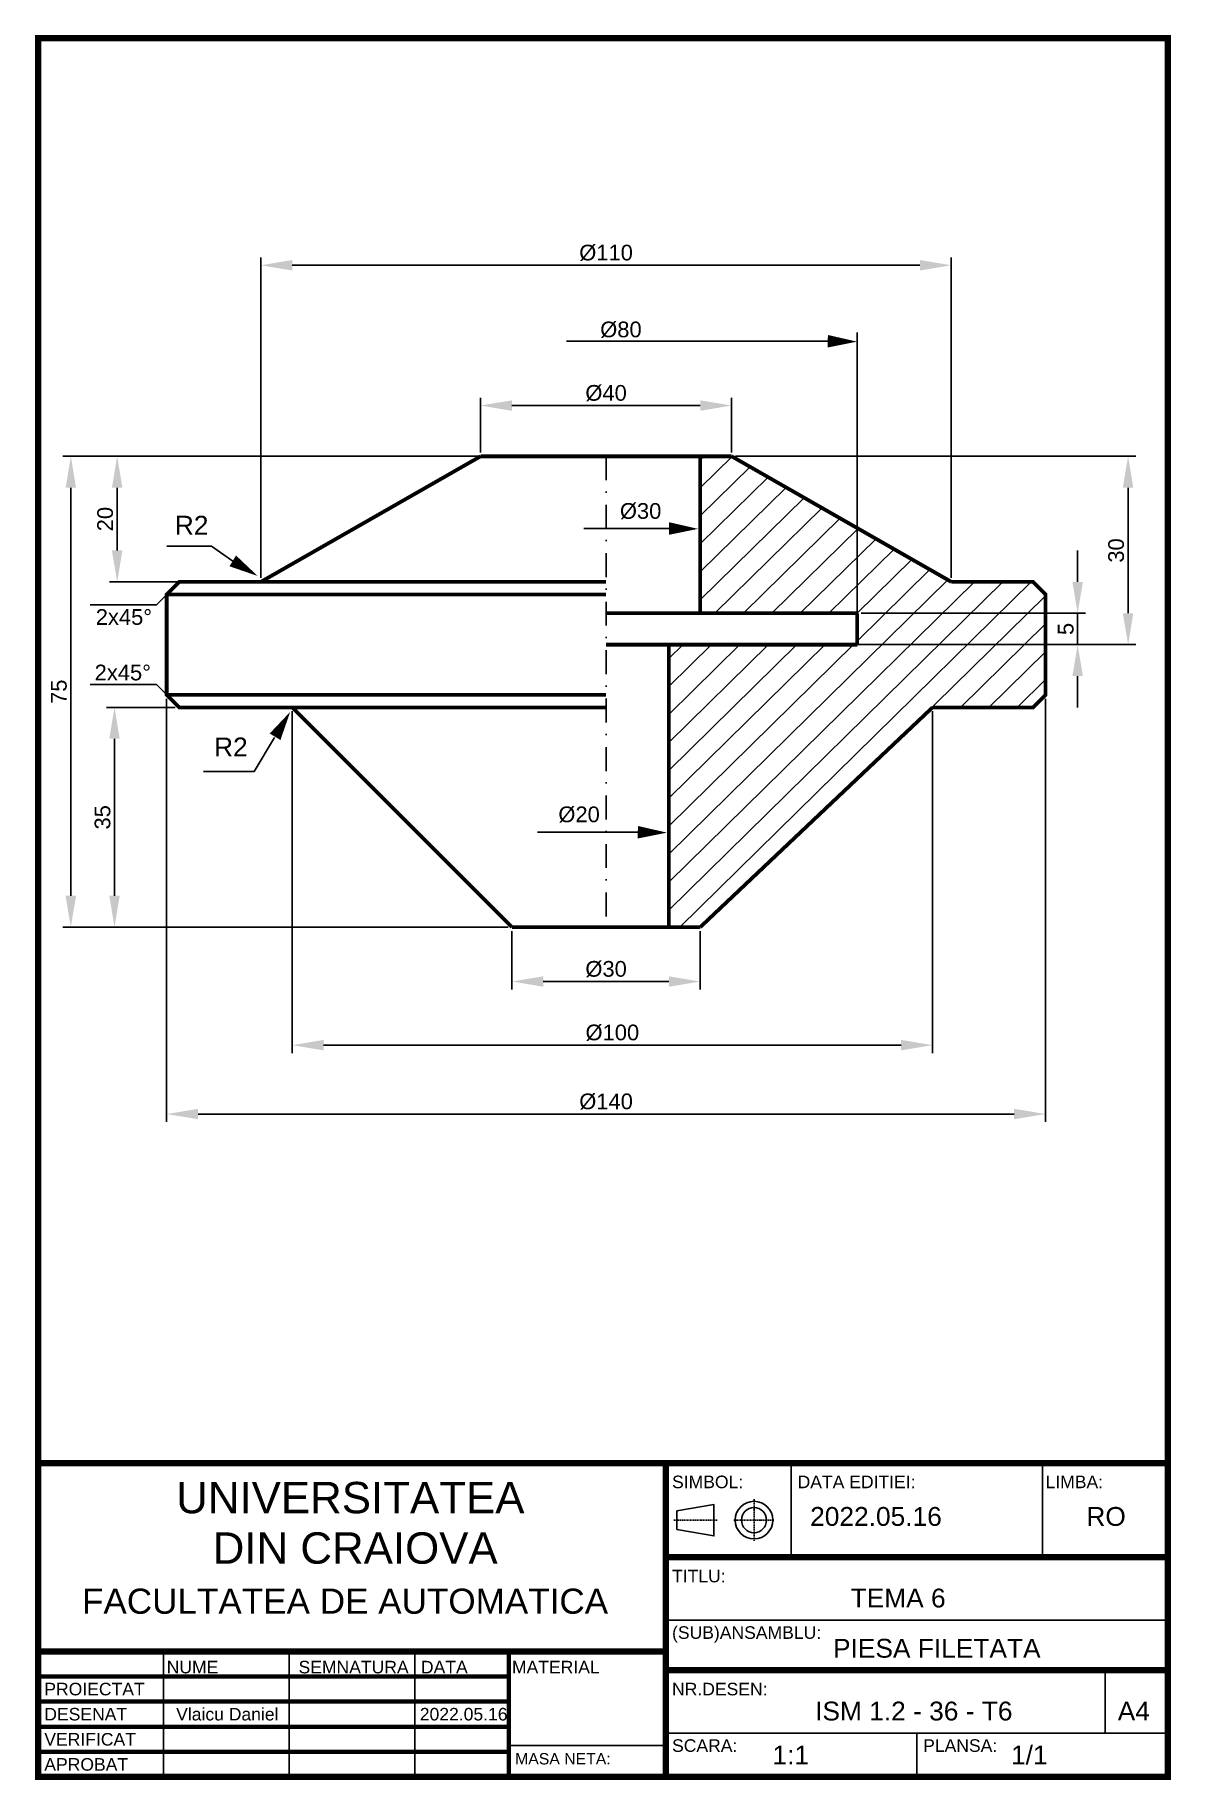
# Model space of a CAD drawing. Header units: millimetres. Extents: x 20 to 200, y 10 to 288.
import ezdxf

# ---------------------------------------------------------------- set-up
doc = ezdxf.new("R2010")
doc.units = ezdxf.units.MM
doc.header["$LTSCALE"] = 0.3
doc.linetypes.add('ACAD_ISO04W100', pattern=[30, 24, -3, 0, -3])
doc.linetypes.add('DASHDOT', pattern=[25.4, 12.7, -6.35, 0, -6.35])
doc.styles.get("Standard").update_dxf_attribs({"font": 'arial.ttf'})
doc.styles.add('style1', font='arial.ttf')
doc.dimstyles.new('ISO-25', dxfattribs={"dimtxt": 2.5, "dimasz": 2.5, "dimexe": 1.25, "dimexo": 0.625, "dimtad": 1, "dimtxsty": 'Standard', "dimcen": 2.5, "dimadec": 0, "dimazin": 0, "dimtfac": 1, "dimtmove": 0, "dimatfit": 3, "dimfxl": 1, "dimarcsym": 0})

# ---------------------------------------------------------------- blocks, each defined once
blk = doc.blocks.new('*D19')
at = {"color": 0, "lineweight": -2, "transparency": 16777216}
for p, q in [((95.49, 144.75), (95.49, 135.46)), ((125.49, 144.75), (125.49, 135.46)), ((100.49, 136.71), (120.49, 136.71))]:
    blk.add_line(p, q, dxfattribs=at)
at = {"color": 0, "transparency": 16777216}
for points in [[(100.49, 137.54), (100.49, 135.88), (95.49, 136.71)], [(120.49, 137.54), (120.49, 135.88), (125.49, 136.71)]]:
    blk.add_solid(points, dxfattribs=at)
at = {"layer": 'Defpoints', "color": 0, "transparency": 16777216}
for p in [(95.49, 145.37), (125.49, 145.37), (125.49, 136.71)]:
    blk.add_point(p, dxfattribs=at)
at = {"color": 0, "transparency": 16777216, "insert": (110.49, 138.68), "char_height": 2.5, "attachment_point": 5}
blk.add_mtext('Ø30', dxfattribs=at)
blk = doc.blocks.new('*D20')
at = {"color": 0, "lineweight": -2, "transparency": 16777216}
for p, q in [((60.49, 179.75), (60.49, 125.32)), ((162.49, 179.75), (162.49, 125.32)), ((65.49, 126.57), (157.49, 126.57))]:
    blk.add_line(p, q, dxfattribs=at)
at = {"color": 0, "transparency": 16777216}
for points in [[(65.49, 127.41), (65.49, 125.74), (60.49, 126.57)], [(157.49, 127.41), (157.49, 125.74), (162.49, 126.57)]]:
    blk.add_solid(points, dxfattribs=at)
at = {"layer": 'Defpoints', "color": 0, "transparency": 16777216}
for p in [(60.49, 180.37), (162.49, 180.37), (162.49, 126.57)]:
    blk.add_point(p, dxfattribs=at)
at = {"color": 0, "transparency": 16777216, "insert": (111.49, 128.55), "char_height": 2.5, "attachment_point": 5}
blk.add_mtext('Ø100', dxfattribs=at)
blk = doc.blocks.new('*D21')
at = {"color": 0, "lineweight": -2, "transparency": 16777216}
for p, q in [((40.49, 181.75), (40.49, 114.35)), ((180.49, 181.75), (180.49, 114.35)), ((45.49, 115.6), (175.49, 115.6))]:
    blk.add_line(p, q, dxfattribs=at)
at = {"color": 0, "transparency": 16777216}
for points in [[(45.49, 116.43), (45.49, 114.77), (40.49, 115.6)], [(175.49, 116.43), (175.49, 114.77), (180.49, 115.6)]]:
    blk.add_solid(points, dxfattribs=at)
at = {"layer": 'Defpoints', "color": 0, "transparency": 16777216}
for p in [(40.49, 182.37), (180.49, 182.37), (180.49, 115.6)]:
    blk.add_point(p, dxfattribs=at)
at = {"color": 0, "transparency": 16777216, "insert": (110.49, 117.57), "char_height": 2.5, "attachment_point": 5}
blk.add_mtext('Ø140', dxfattribs=at)
blk = doc.blocks.new('*D22')
at = {"color": 0, "lineweight": -2, "transparency": 16777216}
for p, q in [((90.49, 221), (90.49, 229.71)), ((95.49, 228.46), (125.49, 228.46)), ((130.49, 221), (130.49, 229.71))]:
    blk.add_line(p, q, dxfattribs=at)
at = {"color": 0, "transparency": 16777216}
for points in [[(95.49, 229.29), (95.49, 227.62), (90.49, 228.46)], [(125.49, 229.29), (125.49, 227.62), (130.49, 228.46)]]:
    blk.add_solid(points, dxfattribs=at)
at = {"layer": 'Defpoints', "color": 0, "transparency": 16777216}
for p in [(130.49, 228.46), (90.49, 220.37), (130.49, 220.37)]:
    blk.add_point(p, dxfattribs=at)
at = {"color": 0, "transparency": 16777216, "insert": (110.49, 230.43), "char_height": 2.5, "attachment_point": 5}
blk.add_mtext('Ø40', dxfattribs=at)
blk = doc.blocks.new('*D23')
at = {"color": 0, "lineweight": -2, "transparency": 16777216}
for p, q in [((55.49, 201), (55.49, 252.05)), ((60.49, 250.8), (160.49, 250.8)), ((165.49, 201), (165.49, 252.05))]:
    blk.add_line(p, q, dxfattribs=at)
at = {"color": 0, "transparency": 16777216}
for points in [[(60.49, 251.64), (60.49, 249.97), (55.49, 250.8)], [(160.49, 251.64), (160.49, 249.97), (165.49, 250.8)]]:
    blk.add_solid(points, dxfattribs=at)
at = {"layer": 'Defpoints', "color": 0, "transparency": 16777216}
for p in [(165.49, 250.8), (55.49, 200.37), (165.49, 200.37)]:
    blk.add_point(p, dxfattribs=at)
at = {"color": 0, "transparency": 16777216, "insert": (110.49, 252.78), "char_height": 2.5, "attachment_point": 5}
blk.add_mtext('Ø110', dxfattribs=at)
blk = doc.blocks.new('*D24')
at = {"color": 0, "lineweight": -2, "transparency": 16777216}
for p, q in [((131.12, 220.37), (194.9, 220.37)), ((193.65, 215.37), (193.65, 195.37)), ((131.12, 190.37), (194.9, 190.37))]:
    blk.add_line(p, q, dxfattribs=at)
at = {"color": 0, "transparency": 16777216}
for points in [[(192.81, 215.37), (194.48, 215.37), (193.65, 220.37)], [(192.81, 195.37), (194.48, 195.37), (193.65, 190.37)]]:
    blk.add_solid(points, dxfattribs=at)
at = {"layer": 'Defpoints', "color": 0, "transparency": 16777216}
for p in [(130.49, 220.37), (130.49, 190.37), (193.65, 190.37)]:
    blk.add_point(p, dxfattribs=at)
at = {"color": 0, "transparency": 16777216, "insert": (191.75, 205.37), "char_height": 2.5, "attachment_point": 5, "rotation": 90}
blk.add_mtext('30', dxfattribs=at)
blk = doc.blocks.new('*D25')
at = {"color": 0, "lineweight": -2, "transparency": 16777216}
for p, q in [((185.61, 200.37), (185.61, 205.37)), ((151.12, 195.37), (186.86, 195.37)), ((185.61, 195.37), (185.61, 190.37)), ((151.12, 190.37), (186.86, 190.37)), ((185.61, 185.37), (185.61, 180.37))]:
    blk.add_line(p, q, dxfattribs=at)
at = {"color": 0, "transparency": 16777216}
for points in [[(184.78, 200.37), (186.45, 200.37), (185.61, 195.37)], [(184.78, 185.37), (186.45, 185.37), (185.61, 190.37)]]:
    blk.add_solid(points, dxfattribs=at)
at = {"layer": 'Defpoints', "color": 0, "transparency": 16777216}
for p in [(150.49, 195.37), (150.49, 190.37), (185.61, 190.37)]:
    blk.add_point(p, dxfattribs=at)
at = {"color": 0, "transparency": 16777216, "insert": (183.72, 192.87), "char_height": 2.5, "attachment_point": 5, "rotation": 90}
blk.add_mtext('5', dxfattribs=at)
blk = doc.blocks.new('*D26')
at = {"color": 0, "lineweight": -2, "transparency": 16777216}
for p, q in [((94.87, 220.37), (23.97, 220.37)), ((25.22, 150.37), (25.22, 215.37)), ((94.87, 145.37), (23.97, 145.37))]:
    blk.add_line(p, q, dxfattribs=at)
at = {"color": 0, "transparency": 16777216}
for points in [[(24.39, 215.37), (26.06, 215.37), (25.22, 220.37)], [(24.39, 150.37), (26.06, 150.37), (25.22, 145.37)]]:
    blk.add_solid(points, dxfattribs=at)
at = {"layer": 'Defpoints', "color": 0, "transparency": 16777216}
for p in [(25.22, 220.37), (95.49, 220.37), (95.49, 145.37)]:
    blk.add_point(p, dxfattribs=at)
at = {"color": 0, "transparency": 16777216, "insert": (23.33, 182.87), "char_height": 2.5, "attachment_point": 5, "rotation": 90}
blk.add_mtext('75', dxfattribs=at)
blk = doc.blocks.new('*D27')
at = {"color": 0, "lineweight": -2, "transparency": 16777216}
for p, q in [((41.87, 180.37), (30.93, 180.37)), ((32.18, 175.37), (32.18, 150.37)), ((41.87, 145.37), (30.93, 145.37))]:
    blk.add_line(p, q, dxfattribs=at)
at = {"color": 0, "transparency": 16777216}
for points in [[(31.35, 175.37), (33.01, 175.37), (32.18, 180.37)], [(31.35, 150.37), (33.01, 150.37), (32.18, 145.37)]]:
    blk.add_solid(points, dxfattribs=at)
at = {"layer": 'Defpoints', "color": 0, "transparency": 16777216}
for p in [(42.49, 180.37), (32.18, 145.37), (42.49, 145.37)]:
    blk.add_point(p, dxfattribs=at)
at = {"color": 0, "transparency": 16777216, "insert": (30.28, 162.87), "char_height": 2.5, "attachment_point": 5, "rotation": 90}
blk.add_mtext('35', dxfattribs=at)
blk = doc.blocks.new('*D28')
at = {"color": 0, "lineweight": -2, "transparency": 16777216}
for p, q in [((54.87, 220.37), (31.36, 220.37)), ((32.61, 205.37), (32.61, 215.37)), ((54.87, 200.37), (31.36, 200.37))]:
    blk.add_line(p, q, dxfattribs=at)
at = {"color": 0, "transparency": 16777216}
for points in [[(31.77, 215.37), (33.44, 215.37), (32.61, 220.37)], [(31.77, 205.37), (33.44, 205.37), (32.61, 200.37)]]:
    blk.add_solid(points, dxfattribs=at)
at = {"layer": 'Defpoints', "color": 0, "transparency": 16777216}
for p in [(32.61, 220.37), (55.49, 220.37), (55.49, 200.37)]:
    blk.add_point(p, dxfattribs=at)
at = {"color": 0, "transparency": 16777216, "insert": (30.7, 210.37), "char_height": 2.5, "attachment_point": 5, "rotation": 90}
blk.add_mtext('20', dxfattribs=at)
blk = doc.blocks.new('simbol 1')
at = {"linetype": 'ACAD_ISO04W100', "ltscale": 0.03}
blk.add_line((-3.45, 0), (3.45, 0), dxfattribs=at)
blk.add_lwpolyline([(-2.94, -1.5), (-2.94, 1.5), (2.96, 2.5), (2.96, -2.5)], close=True)
blk = doc.blocks.new('simbol 2')
at = {"linetype": 'ACAD_ISO04W100', "ltscale": 0.03}
for p, q in [((-0.01, 3.34), (-0.01, -3.34)), ((-3.24, 0), (3.24, 0))]:
    blk.add_line(p, q, dxfattribs=at)
at = {"linetype": 'Continuous', "ltscale": 0.03}
for radius in [3, 2]:
    blk.add_circle((-0.01, 0.02), radius, dxfattribs=at)

msp = doc.modelspace()

# ---------------------------------------------------------------- hatches: boundary and pattern name
h = msp.add_hatch()
h.set_pattern_fill('ANSI31', color=3, angle=359.5)
h.set_pattern_definition([(44.5, (10.4657, -4.5472), (-2.225387, 2.26457), [])])
h.paths.add_polyline_path([(180.494, 182.371), (180.494, 198.371), (178.494, 200.371), (165.494, 200.371), (130.494, 220.371), (125.494, 220.371), (125.494, 195.371), (150.494, 195.371), (150.494, 190.371), (120.494, 190.371), (120.494, 145.371), (125.494, 145.371), (162.494, 180.371), (178.494, 180.371)])
h.paths.add_polyline_path([(134.224, 28.173), (194, 28.173), (194, 32.829), (134.224, 32.829)], flags=9)
h.paths.add_polyline_path([(41.489, 18.455), (95.313, 18.455), (95.313, 21.519), (41.489, 21.519)], flags=9)
h.paths.add_polyline_path([(174.224, 11.173), (181.602, 11.173), (181.602, 15.827), (174.224, 15.827)], flags=9)
h.paths.add_polyline_path([(136.247, 11.247), (143.579, 11.247), (143.579, 15.765), (136.247, 15.765)], flags=9)
h.paths.add_polyline_path([(191.244, 18.25), (197.876, 18.25), (197.876, 22.75), (191.244, 22.75)], flags=9)
h.paths.add_polyline_path([(123.224, 18.173), (170.425, 18.173), (170.425, 22.829), (123.224, 22.829)], flags=9)
h.paths.add_polyline_path([(124.237, 36.186), (165.352, 36.186), (165.352, 40.763), (124.237, 40.763)], flags=9)
h.paths.add_polyline_path([(186.224, 49.173), (194.063, 49.173), (194.063, 53.829), (186.224, 53.829)], flags=9)
h.paths.add_polyline_path([(142.234, 49.183), (164.741, 49.183), (164.741, 53.778), (142.234, 53.778)], flags=9)
h.paths.add_polyline_path([(160.483, 13.449), (173.319, 13.449), (173.319, 16.551), (160.483, 16.551)], flags=9)
h.paths.add_polyline_path([(120.483, 13.449), (131.92, 13.449), (131.92, 16.551), (120.483, 16.551)], flags=9)
h.paths.add_polyline_path([(120.483, 22.449), (136.731, 22.449), (136.731, 25.551), (120.483, 25.551)], flags=9)
h.paths.add_polyline_path([(120.344, 30.756), (145.409, 30.756), (145.409, 34.69), (120.344, 34.69)], flags=9)
h.paths.add_polyline_path([(120.491, 40.457), (130.046, 40.457), (130.046, 43.509), (120.491, 43.509)], flags=9)
h.paths.add_polyline_path([(180, 55.5), (190.161, 55.5), (190.161, 58.5), (180, 58.5)], flags=9)
h.paths.add_polyline_path([(140.5, 55.498), (160.285, 55.498), (160.285, 58.5), (140.5, 58.5)], flags=9)
h.paths.add_polyline_path([(120.483, 55.448), (132.852, 55.448), (132.852, 58.553), (120.483, 58.553)], flags=9)
h.paths.add_polyline_path([(95.535, 11.504), (111.695, 11.504), (111.695, 14.296), (95.535, 14.296)], flags=9)
h.paths.add_polyline_path([(20.479, 10.448), (34.869, 10.448), (34.869, 13.553), (20.479, 13.553)], flags=9)
h.paths.add_polyline_path([(20.483, 14.449), (36.109, 14.449), (36.109, 17.551), (20.483, 17.551)], flags=9)
h.paths.add_polyline_path([(20.483, 18.449), (34.714, 18.449), (34.714, 21.551), (20.483, 21.551)], flags=9)
h.paths.add_polyline_path([(20.483, 22.448), (37.506, 22.448), (37.506, 25.553), (20.483, 25.553)], flags=9)
h.paths.add_polyline_path([(95, 26), (109.973, 26), (109.973, 29), (95, 29)], flags=9)
h.paths.add_polyline_path([(80.5, 26), (88.956, 26), (88.956, 29), (80.5, 29)], flags=9)
h.paths.add_polyline_path([(60.983, 25.949), (79.563, 25.949), (79.563, 29.051), (60.983, 29.051)], flags=9)
h.paths.add_polyline_path([(39.991, 25.957), (49.235, 25.957), (49.235, 29.009), (39.991, 29.009)], flags=9)
h.paths.add_polyline_path([(25.965, 34.897), (111.871, 34.897), (111.871, 41.106), (25.965, 41.106)], flags=9)
h.paths.add_polyline_path([(40.707, 42.589), (94.535, 42.589), (94.535, 50.35), (40.707, 50.35)], flags=9)
h.paths.add_polyline_path([(40.707, 50.622), (98.804, 50.622), (98.804, 58.378), (40.707, 58.378)], flags=9)

# ---------------------------------------------------------------- linework, layer by layer
at = {"color": 5}
for p, q in [((150.494, 195.371), (150.494, 240.091)), ((145.809, 238.701), (104.163, 238.701)), ((120.768, 208.887), (106.962, 208.887)), ((47.613, 206.054), (40.516, 206.054)), ((51.019, 203.643), (47.613, 206.054)), ((40.494, 198.371), (38.86, 196.737)), ((38.86, 196.737), (28.324, 196.737)), ((38.86, 184.005), (28.324, 184.005)), ((40.494, 182.371), (38.86, 184.005)), ((57.69, 175.557), (54.426, 170.167)), ((54.426, 170.167), (46.335, 170.167)), ((115.538, 160.52), (99.579, 160.52))]:
    msp.add_line(p, q, dxfattribs=at)
at = {"color": 1, "linetype": 'DASHDOT'}
msp.add_line((110.494, 220.371), (110.494, 145.371), dxfattribs=at)
for p, q in [((140, 60), (140, 45)), ((180, 60), (180, 45)), ((120, 35), (200, 35)), ((40, 10), (40, 30)), ((60, 10), (60, 30)), ((80, 10), (80, 30)), ((190, 17), (190, 27)), ((120, 17), (200, 17)), ((160, 17), (160, 10)), ((95, 15), (120, 15))]:
    msp.add_line(p, q)
at = {"lineweight": 70}
for p, q in [((95, 10), (95, 30)), ((20, 26), (95, 26)), ((20, 22), (95, 22)), ((20, 18), (95, 18)), ((20, 14), (95, 14))]:
    msp.add_line(p, q, dxfattribs=at)
at = {"const_width": 1}
for points in [[(20, 10), (200, 10), (200, 287), (20, 287)], [(20, 60), (120, 60), (120, 10), (20, 10)], [(120, 60), (200, 60), (200, 10), (120, 10)], [(120, 45), (200, 45), (200, 27), (120, 27)], [(20, 30), (120, 30), (120, 10), (20, 10)]]:
    msp.add_lwpolyline(points, close=True, dxfattribs=at)
at = {"color": 5}
for points in [[(145.809, 238.701, 2, 0, 0), (150.456, 238.639, 0, 0, 0)], [(120.513, 208.873, 2, 0, 0), (125.159, 208.812, 0, 0, 0)], [(51.02, 203.715, 2, 0, 0), (54.992, 201.302, 0, 0, 0)], [(57.761, 175.699, 2, 0, 0), (60.174, 179.67, 0, 0, 0)], [(115.545, 160.488, 2, 0, 0), (120.192, 160.426, 0, 0, 0)]]:
    msp.add_lwpolyline(points, format="xyseb", dxfattribs=at)
at = {"const_width": 0.6}
for points in [[(55.494, 200.371), (90.494, 220.371)], [(110.494, 220.371), (90.494, 220.371)], [(110.494, 220.371), (130.494, 220.371)], [(125.494, 220.371), (125.494, 195.371)], [(130.494, 220.371), (165.494, 200.371)], [(110.494, 200.371), (42.494, 200.371), (40.494, 198.371), (40.494, 182.371), (42.494, 180.371), (110.494, 180.371)], [(165.494, 200.371), (178.494, 200.371), (180.494, 198.371), (180.494, 182.371), (178.494, 180.371), (162.494, 180.371)], [(40.494, 198.371), (110.494, 198.371)], [(150.494, 195.371), (110.494, 195.371)], [(150.494, 195.371), (150.494, 190.371)], [(110.494, 190.371), (150.494, 190.371)], [(120.494, 190.371), (120.494, 145.371)], [(40.494, 182.371), (110.494, 182.371)], [(60.494, 180.371), (95.494, 145.371)], [(162.494, 180.371), (125.494, 145.371)], [(110.494, 145.371), (95.494, 145.371)], [(110.494, 145.371), (125.494, 145.371)]]:
    msp.add_lwpolyline(points, dxfattribs=at)
for points in [[(20, 10), (200, 10), (200, 60), (20, 60), (20, 10)], [(120, 10), (120, 60)], [(200, 45), (120, 45)], [(20, 30), (120, 30)], [(200, 27), (120, 27)]]:
    msp.add_lwpolyline(points)

# ---------------------------------------------------------------- block references
at = {"ltscale": 0.1}
for name, p in [('simbol 1', (124.722, 50.893)), ('simbol 2', (134.066, 50.893))]:
    msp.add_blockref(name, p, dxfattribs=at)

# ---------------------------------------------------------------- texts
at = {"color": 5, "style": 'style1'}
for s, height, p in [('Ø80', 2.5, (109.56, 239.334)), ('Ø30', 2.5, (112.694, 210.42)), ('R2', 3, (41.793, 207.898)), ('2x45°', 2.5, (29.194, 193.527)), ('2x45°', 2.5, (29.019, 184.682)), ('R2', 3, (48.039, 172.578)), ('Ø20', 2.5, (102.889, 162.091))]:
    msp.add_text(s, height=height, dxfattribs=at).set_placement(p)
at = {"style": 'style1'}
for s, height, p in [('UNIVERSITATEA', 5, (42, 52)), ('SIMBOL:', 2, (121, 56)), ('DATA EDITIEI:', 2, (141, 56)), ('LIMBA:', 2, (180.5, 56)), ('2022.05.16', 3, (143, 50)), ('RO', 3, (187, 50)), ('   DIN CRAIOVA', 5, (42, 43.968)), ('TITLU:', 2, (121, 41)), ('FACULTATEA DE AUTOMATICA', 4, (27, 36)), ('                     TEMA 6', 3, (125, 37)), ('(SUB)ANSAMBLU:', 2, (121, 32)), ('          PIESA FILETATA', 3, (135, 29)), ('NUME', 2, (40.5, 26.5)), ('SEMNATURA', 2, (61.5, 26.5)), ('DATA', 2, (81, 26.5)), ('MATERIAL', 2, (95.5, 26.5)), ('PROIECTAT', 2, (21, 23)), ('NR.DESEN:', 2, (121, 23)), ('DESENAT', 2, (21, 19)), ('Vlaicu Daniel                             2022.05.16', 2, (42, 19)), ('                 ISM 1.2 - 36 - T6', 3, (124, 19)), ('A4', 3, (192, 19)), ('VERIFICAT', 2, (21, 15)), ('SCARA:', 2, (121, 14)), ('1:1', 3, (137, 12)), ('PLANSA:', 2, (161, 14)), ('1/1', 3, (175, 12)), ('APROBAT', 2, (21, 11)), ('MASA NETA:', 1.8, (96, 12))]:
    msp.add_text(s, height=height, dxfattribs=at).set_placement(p)

# ---------------------------------------------------------------- dimensions: what is measured, and where the dimension line sits
at = {"color": 5}
dim = msp.add_linear_dim(base=(165.494, 250.805), p1=(55.494, 200.371), p2=(165.494, 200.371), text='Ø110', dimstyle='ISO-25', override={"dimasz": 5}, dxfattribs=at)
dim.commit()
dim.dimension.update_dxf_attribs({"geometry": '*D23', "text_midpoint": (110.494, 250.805), "dimtype": 160})
for base, p1, p2, text, picture, middle in [((130.494, 228.458), (90.494, 220.371), (130.494, 220.371), 'Ø40', '*D22', (110.494, 230.429)), ((180.494, 115.601), (40.494, 182.371), (180.494, 182.371), 'Ø140', '*D21', (110.494, 117.572)), ((162.494, 126.574), (60.494, 180.371), (162.494, 180.371), 'Ø100', '*D20', (111.494, 128.545)), ((125.494, 136.709), (95.494, 145.371), (125.494, 145.371), 'Ø30', '*D19', (110.494, 138.681))]:
    dim = msp.add_linear_dim(base=base, p1=p1, p2=p2, text=text, dimstyle='ISO-25', override={"dimasz": 5}, dxfattribs=at)
    dim.commit()
    dim.dimension.update_dxf_attribs({"geometry": picture, "text_midpoint": middle})
for base, p1, p2, picture, middle in [((25.222, 220.371), (95.494, 145.371), (95.494, 220.371), '*D26', (23.326, 182.871)), ((32.605, 220.371), (55.494, 200.371), (55.494, 220.371), '*D28', (30.704, 210.371))]:
    dim = msp.add_linear_dim(base=base, p1=p1, p2=p2, angle=90, dimstyle='ISO-25', override={"dimasz": 5}, dxfattribs=at)
    dim.commit()
    dim.dimension.update_dxf_attribs({"geometry": picture, "text_midpoint": middle})
dim = msp.add_linear_dim(base=(193.648, 190.371), p1=(130.494, 220.371), p2=(130.494, 190.371), angle=90, text='30', dimstyle='ISO-25', override={"dimasz": 5}, dxfattribs=at)
dim.commit()
dim.dimension.update_dxf_attribs({"geometry": '*D24', "text_midpoint": (191.746, 205.371)})
for base, p1, p2, picture, middle in [((185.613, 190.371), (150.494, 195.371), (150.494, 190.371), '*D25', (185.613, 192.871)), ((32.181, 145.371), (42.494, 180.371), (42.494, 145.371), '*D27', (32.181, 162.871))]:
    dim = msp.add_linear_dim(base=base, p1=p1, p2=p2, angle=90, dimstyle='ISO-25', override={"dimasz": 5}, dxfattribs=at)
    dim.commit()
    dim.dimension.update_dxf_attribs({"geometry": picture, "text_midpoint": middle, "dimtype": 160})

doc.saveas('drawing.dxf')
